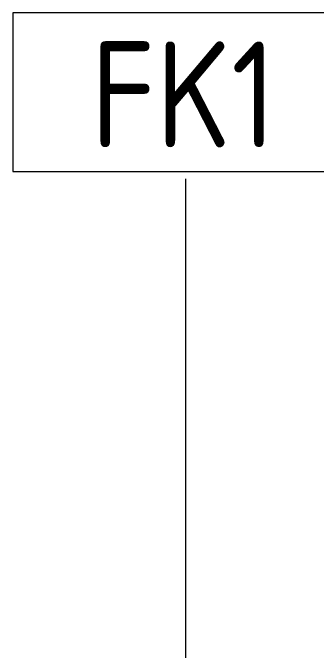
# Model space of a CAD drawing. Header units: millimetres. Extents: x -4060 to 187734, y -8553 to 29000.
# Drawn here: x 35741 to 36314, y 1077 to 2281 of the extents above; entities that cross this region are included whole.
import ezdxf

# ---------------------------------------------------------------- set-up
doc = ezdxf.new("R2010")
doc.units = ezdxf.units.MM
doc.layers.add('A-WALL-IDEN', color=7, linetype='Continuous', lineweight=9)
doc.styles.add('GOST Common', font='GOST_Common.ttf', dxfattribs={"width": 0.9, "height": 200})

# ---------------------------------------------------------------- blocks, each defined once
blk = doc.blocks.new('М_стена_0001 - Типоразмер_без рамки-25382661-План отделки стен 1 этажа в осях 1-12')
at = {"layer": 'A-WALL-IDEN'}
for p, q in [((3.258, 1.523), (-3.273, 1.523)), ((-3.273, 1.523), (-3.273, -1.477)), ((3.258, -1.477), (3.258, 1.523)), ((-3.273, -1.477), (3.258, -1.477))]:
    blk.add_line(p, q, dxfattribs=at)

msp = doc.modelspace()

# ---------------------------------------------------------------- linework, layer by layer
at = {"layer": 'A-WALL-IDEN'}
msp.add_line((36068, 140.5), (36068, 1966.8), dxfattribs=at)

# ---------------------------------------------------------------- block references
at = {"layer": 'A-WALL-IDEN', "xscale": 99.99999999999993, "yscale": 99.99999999999993, "zscale": 99.99999999999993}
msp.add_blockref('М_стена_0001 - Типоразмер_без рамки-25382661-План отделки стен 1 этажа в осях 1-12', (36068.8, 2128.4), dxfattribs=at)

# ---------------------------------------------------------------- texts
at = {"layer": 'A-WALL-IDEN', "insert": (35888.6, 2226.4), "char_height": 200, "width": 447.342, "attachment_point": 1, "style": 'GOST Common'}
msp.add_mtext('FK1', dxfattribs=at)

doc.saveas('drawing.dxf')
